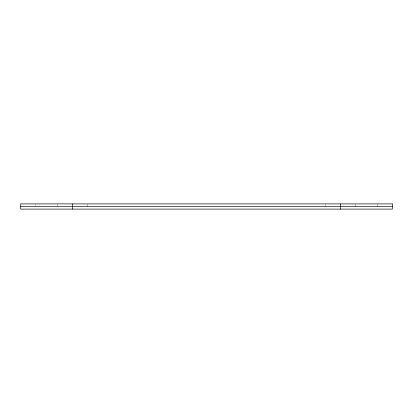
<?xml version="1.0" encoding="UTF-8"?>
<svg xmlns="http://www.w3.org/2000/svg" width="413" height="413" viewBox="0 0 413 413"><rect width="100%" height="100%" fill="white"/><g stroke="black" fill="none" stroke-linecap="round" stroke-linejoin="round"><path stroke-width="0.31" stroke-dasharray="2.06 1.55" d="M377.482 204.42L377.482 206.5M355.18 204.42L355.18 206.5M325.444 204.42L325.444 205.979M87.556 204.42L87.556 206.5M57.82 204.42L57.82 205.979M35.518 204.42L35.518 205.457"/><path stroke-width="0.62" d="M20.65 206.5L392.35 206.5M340.312 203.898L340.312 209.102M72.688 203.898L72.688 209.102M392.35 203.898L20.65 203.898L20.65 209.102L392.35 209.102L392.35 203.898"/></g></svg>
